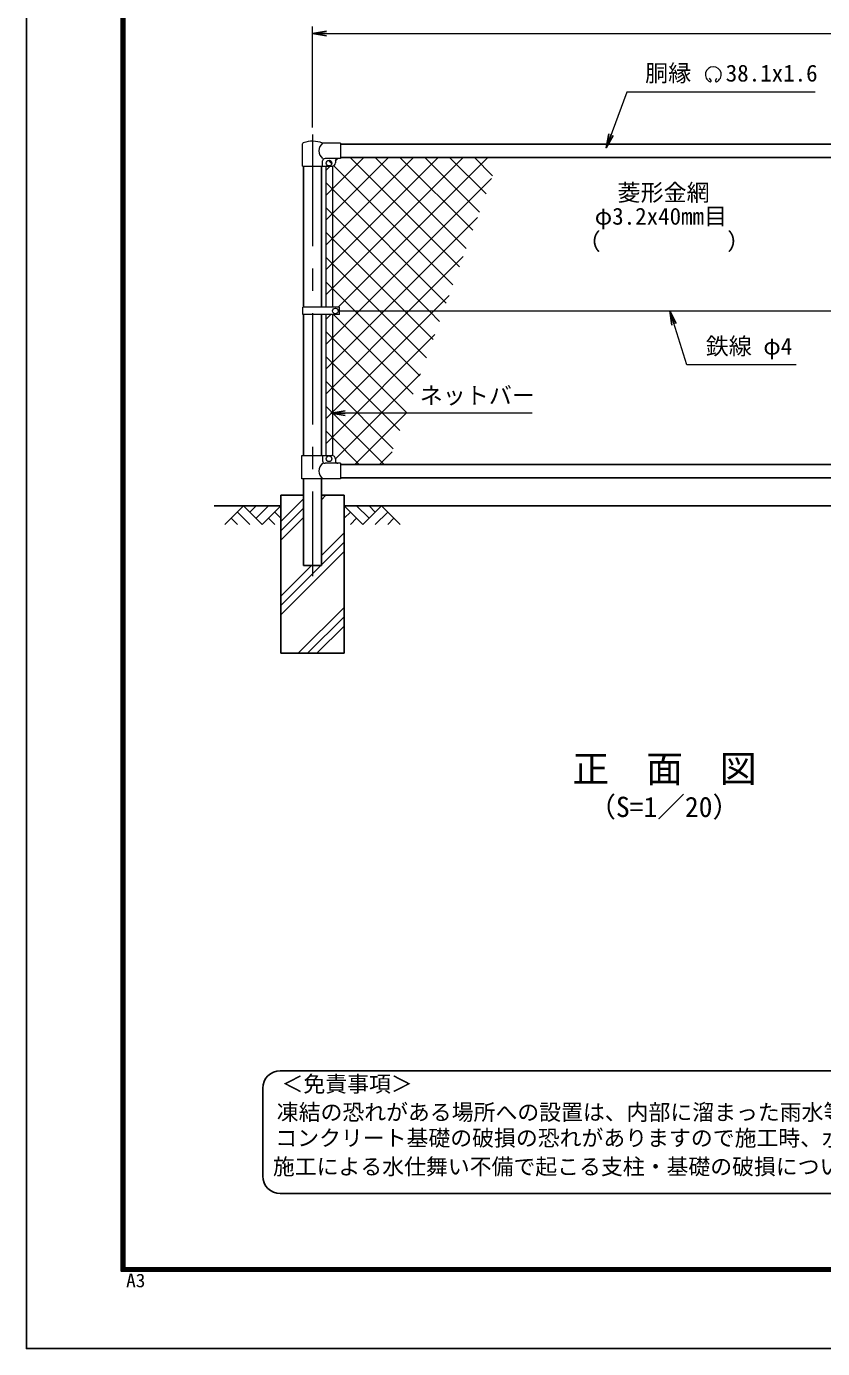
# Model space of a CAD drawing. Units: millimetres, scale not verified. Extents: x -4200 to 4200, y -2970 to 2970.
# Drawn here: x -4200 to -1932, y -2970 to 795 of the extents above; entities that cross this region are included whole.
import ezdxf
from ezdxf.enums import TextEntityAlignment as Align

# ---------------------------------------------------------------- set-up
doc = ezdxf.new("R2010")
doc.units = ezdxf.units.MM
doc.header["$LTSCALE"] = 10
doc.linetypes.add('USER1', pattern=[50.8, 31.75, -6.35, 6.35, -6.35])
for name, color, linetype, lineweight in [('0-0_D-TTL-TXT', 7, 'Continuous', 25), ('0-1_D-BMK', 2, 'USER1', 13), ('0-2_D-STR1', 1, 'Continuous', 25), ('0-3_D-STR-DIM', 7, 'Continuous', 13), ('0-6_D-BGD', 7, 'Continuous', 25), ('0-7_D-STR4', 7, 'Continuous', 25), ('0-8_D-DCR-HCH', 7, 'Continuous', 13), ('0-9_D-STR3', 3, 'Continuous', 13), ('0-A_D-STR2', 7, 'Continuous', 13), ('0-B_D-STR-TXT', 7, 'Continuous', 13), ('0-C_D-TTL', 7, 'Continuous', 25)]:
    doc.layers.add(name, color=color, linetype=linetype, lineweight=lineweight)
doc.layers.add('0-4_0', color=7, linetype='Continuous')
doc.styles.add('ＭＳ ゴシック', font='')
doc.styles.get('ＭＳ ゴシック').set_extended_font_data('MS Gothic')

# ---------------------------------------------------------------- blocks, each defined once
blk = doc.blocks.new('_Open')
at = {"layer": '0-4_0'}
blk.add_line((-10, 1.667), (0, 0), dxfattribs=at)
blk.add_lwpolyline([(-10, -1.667), (0, 0), (-10, 0)], dxfattribs=at)

msp = doc.modelspace()

# ---------------------------------------------------------------- linework, layer by layer
at = {"layer": '0-0_D-TTL-TXT', "color": 2}
for p, q in [((-1031.53, -2178.71), (-3477.07, -2178.71)), ((-3527.07, -2228.71), (-3527.07, -2478.71)), ((-3477.07, -2528.71), (-1031.53, -2528.71))]:
    msp.add_line(p, q, dxfattribs=at)
for centre, start, end in [((-3477.07, -2228.71), 90, 180), ((-3477.07, -2478.71), 180, 270)]:
    msp.add_arc(centre, 50, start, end, dxfattribs=at)
at = {"layer": '0-1_D-BMK'}
msp.add_line((-3384.97, 487.06), (-3384.97, -770), dxfattribs=at)
at = {"layer": '0-2_D-STR1'}
for p, q in [((-3304.97, 460), (-1464.97, 460)), ((-3304.97, 422), (-1464.97, 422)), ((-3410.37, 397), (-3410.37, -4.5)), ((-3359.57, 397), (-3359.57, -4.5)), ((-3410.37, -25.5), (-3410.37, -427)), ((-3359.57, -25.5), (-3359.57, -427)), ((-3304.97, -452), (-1464.97, -452)), ((-3410.37, -493), (-3410.37, -740)), ((-3359.57, -493), (-3359.57, -740)), ((-3304.97, -490), (-1464.97, -490)), ((-3359.57, -740), (-3410.37, -740))]:
    msp.add_line(p, q, dxfattribs=at)
at = {"layer": '0-3_D-STR-DIM'}
for p, q in [((-3384.97, 507.06), (-3384.97, 795)), ((-3344.97, 775), (-1424.97, 775))]:
    msp.add_line(p, q, dxfattribs=at)
at = {"layer": '0-6_D-BGD'}
for p, q in [((-3474.97, -570), (-3664.97, -570)), ((-1474.97, -570), (-3294.97, -570))]:
    msp.add_line(p, q, dxfattribs=at)
at = {"layer": '0-7_D-STR4'}
for p, q in [((-3474.97, -540), (-3474.97, -990)), ((-3410.37, -540), (-3474.97, -540)), ((-3294.97, -540), (-3359.57, -540)), ((-3294.97, -540), (-3294.97, -990)), ((-3294.97, -990), (-3474.97, -990))]:
    msp.add_line(p, q, dxfattribs=at)
at = {"layer": '0-8_D-DCR-HCH'}
for p, q in [((-3474.97, -615.1), (-3410.37, -550.5)), ((-3359.57, -552.74), (-3346.84, -540)), ((-3581.4, -570), (-3634.61, -623.21)), ((-3599.14, -587.74), (-3563.5, -623.21)), ((-3581.4, -570), (-3528.19, -623.21)), ((-3563.66, -587.74), (-3545.92, -570)), ((-3545.92, -605.47), (-3510.45, -570)), ((-3528.19, -623.21), (-3474.97, -570)), ((-3492.71, -587.74), (-3474.97, -605.39)), ((-3474.97, -641.62), (-3410.37, -577.02)), ((-3241.76, -623.21), (-3294.97, -570)), ((-3277.24, -587.74), (-3294.97, -605.39)), ((-3224.03, -605.47), (-3259.5, -570)), ((-3188.55, -570), (-3241.76, -623.21)), ((-3206.2, -587.83), (-3224.03, -570)), ((-3170.81, -587.74), (-3206.45, -623.21)), ((-3188.55, -570), (-3135.34, -623.21)), ((-3616.87, -605.47), (-3599.05, -623.21)), ((-3510.45, -605.47), (-3492.63, -623.21)), ((-3474.97, -668.14), (-3410.37, -603.54)), ((-3259.5, -605.47), (-3277.32, -623.21)), ((-3153.08, -605.47), (-3170.89, -623.21)), ((-3359.57, -711.83), (-3294.97, -647.23)), ((-3359.57, -738.35), (-3294.97, -673.75)), ((-3474.97, -880.27), (-3294.97, -700.27)), ((-3474.97, -853.75), (-3361.22, -740)), ((-3474.97, -827.23), (-3387.74, -740)), ((-3425.61, -990), (-3294.97, -859.37)), ((-3399.09, -990), (-3294.97, -885.88)), ((-3372.58, -990), (-3294.97, -912.4))]:
    msp.add_line(p, q, dxfattribs=at)
at = {"layer": '0-9_D-STR3'}
for p, q in [((-3413.52, 397), (-3413.52, 460.69)), ((-3304.97, 463), (-3356.42, 463)), ((-3304.97, 463), (-3304.97, 419)), ((-3304.97, 419), (-3349.42, 419)), ((-3413.52, 397), (-3356.42, 397)), ((-3356.42, 397), (-3356.42, 412)), ((-3356.42, 397), (-3329.97, 397)), ((-3347.47, 397), (-3347.47, -4.5)), ((-3328.47, 397), (-3328.47, -4.5)), ((-3319.97, 412), (-3319.97, 407)), ((-3412.47, -25.5), (-3412.47, -4.5)), ((-3307.98, -4.5), (-3412.47, -4.5)), ((-3307.98, -25.5), (-3412.47, -25.5)), ((-3347.47, -25.5), (-3347.47, -427)), ((-3328.47, -25.5), (-3328.47, -427.11)), ((-3307.98, -25.5), (-3307.98, -4.5)), ((-3307.98, -15), (-1467.47, -15)), ((-3415.92, -427), (-3329.97, -427)), ((-3415.92, -493), (-3415.92, -427)), ((-3356.42, -427), (-3356.42, -442)), ((-3304.97, -449), (-3349.42, -449)), ((-3319.97, -437), (-3319.97, -442)), ((-3304.97, -449), (-3304.97, -493)), ((-3304.97, -493), (-3415.92, -493))]:
    msp.add_line(p, q, dxfattribs=at)
for centre in [(-3337.97, 406), (-3319.98, -15), (-3337.97, -436)]:
    msp.add_circle(centre, 8, dxfattribs=at)
for centre, radius, start, end in [((-3410.22, 460.69), 3.3, 109.22051, 180), ((-3384.97, 388.27), 80, 69.0916, 109.22051), ((-3338.23, 441), 28.55, 129.59418, 230.40582), ((-3349.42, 412), 7, 90, 180), ((-3312.97, 412), 7, 90, 180), ((-3329.97, 407), 10, 270, 0), ((-3338.23, -471), 28.55, 129.59418, 230.40582), ((-3349.42, -442), 7, 180, 270), ((-3329.97, -437), 10, 0, 90), ((-3312.97, -442), 7, 180, 270)]:
    msp.add_arc(centre, radius, start, end, dxfattribs=at)
at = {"layer": '0-A_D-STR2'}
for p, q in [((-3328.47, 332.77), (-3239.25, 422)), ((-3328.47, 262.06), (-3168.54, 422)), ((-3328.47, 191.35), (-3097.83, 422)), ((-3328.47, 120.64), (-3027.12, 422)), ((-3328.47, 49.93), (-2956.4, 422)), ((-3320.68, 411.27), (-3312.96, 419)), ((-3312.2, -4.5), (-2885.69, 422)), ((-2966.28, 110.86), (-3277.42, 422)), ((-2947.41, 162.7), (-3206.71, 422)), ((-2928.54, 214.55), (-3136, 422)), ((-2909.67, 266.39), (-3065.28, 422)), ((-2890.8, 318.23), (-2994.57, 422)), ((-2871.93, 370.07), (-2923.86, 422)), ((-2853.07, 421.91), (-2853.15, 422)), ((-3347.47, 384.48), (-3334.4, 397.55)), ((-3330.23, 404.1), (-3339.88, 413.75)), ((-2985.15, 59.02), (-3324.68, 398.55)), ((-3251.98, -15), (-2874.81, 362.18)), ((-3347.47, 313.77), (-3328.47, 332.77)), ((-3328.47, 260.93), (-3347.47, 279.93)), ((-3347.47, 243.06), (-3328.47, 262.06)), ((-3052.55, -15), (-3328.47, 260.93)), ((-3181.27, -15), (-2915.27, 251)), ((-3328.47, 190.22), (-3347.47, 209.22)), ((-3347.47, 172.35), (-3328.47, 191.35)), ((-3123.26, -15), (-3328.47, 190.22)), ((-3328.47, 119.5), (-3347.47, 138.5)), ((-3347.47, 101.64), (-3328.47, 120.64)), ((-3193.97, -15), (-3328.47, 119.5)), ((-3110.56, -15), (-2955.74, 139.82)), ((-3328.47, 48.79), (-3347.47, 67.79)), ((-3347.47, 30.93), (-3328.47, 49.93)), ((-3264.68, -15), (-3328.47, 48.79)), ((-3039.85, -15), (-2996.2, 28.65)), ((-3345.89, -4.5), (-3347.47, -2.92)), ((-3347.47, -39.78), (-3333.19, -25.5)), ((-3328.47, -91.49), (-3251.98, -15)), ((-3328.47, -162.2), (-3181.27, -15)), ((-3328.47, -232.91), (-3110.56, -15)), ((-3328.47, -303.62), (-3039.85, -15)), ((-3098.36, -252.03), (-3324.89, -25.5)), ((-3079.49, -200.19), (-3264.68, -15)), ((-3060.62, -148.35), (-3193.97, -15)), ((-3041.75, -96.51), (-3123.26, -15)), ((-3022.89, -44.66), (-3052.55, -15)), ((-3328.47, -92.63), (-3347.47, -73.63)), ((-3347.47, -110.49), (-3328.47, -91.49)), ((-3117.23, -303.87), (-3328.47, -92.63)), ((-3328.47, -163.34), (-3347.47, -144.34)), ((-3347.47, -181.2), (-3328.47, -162.2)), ((-3136.1, -355.71), (-3328.47, -163.34)), ((-3328.47, -234.05), (-3347.47, -215.05)), ((-3320.01, -436.58), (-3077.13, -193.7)), ((-3347.47, -251.91), (-3328.47, -232.91)), ((-3154.97, -407.56), (-3328.47, -234.05)), ((-3328.47, -304.76), (-3347.47, -285.76)), ((-3347.47, -322.62), (-3328.47, -303.62)), ((-3181.23, -452), (-3328.47, -304.76)), ((-3264.72, -452), (-3117.59, -304.88)), ((-3328.47, -375.47), (-3347.47, -356.47)), ((-3251.94, -452), (-3328.47, -375.47)), ((-3194.01, -452), (-3158.06, -416.05))]:
    msp.add_line(p, q, dxfattribs=at)
for points in [[(-3004.02, 7.18), (-3328.47, 331.64), (-3347.47, 350.64)], [(-3347.47, -393.33), (-3328.47, -374.33), (-3036.67, -82.53)]]:
    msp.add_lwpolyline(points, dxfattribs=at)
at = {"layer": '0-B_D-STR-TXT'}
for p, q in [((-2249.66, 640.87), (-2253.8, 648.05)), ((-2237.17, 640.87), (-2233.03, 648.05)), ((-2759.1, -306.09), (-3330.22, -306.09))]:
    msp.add_line(p, q, dxfattribs=at)
for points in [[(-1953.16, 608), (-2489.46, 608), (-2548.1, 451.43)], [(-2007.31, -168.63), (-2318.64, -168.63), (-2366.73, -16.91)]]:
    msp.add_lwpolyline(points, dxfattribs=at)
for centre, radius, start, end in [((-2243.41, 658.04), 22.5, 294.32478, 245.67522), ((-2251.71, 639.63), 2.37, 245.67522, 30), ((-2235.12, 639.63), 2.37, 150, 294.32478)]:
    msp.add_arc(centre, radius, start, end, dxfattribs=at)
at = {"layer": '0-C_D-TTL', "color": 2}
msp.add_lwpolyline([(-4200, 2970), (4200, 2970), (4200, -2970), (-4200, -2970)], close=True, dxfattribs=at)
at = {"layer": '0-C_D-TTL'}
for points in [[(-3930, 2750), (3930, 2750), (3930, -2750), (-3930, -2750)], [(-3927.5, 2747.5), (3927.5, 2747.5), (3927.5, -2747.5), (-3927.5, -2747.5)], [(-3925, 2745), (3925, 2745), (3925, -2745), (-3925, -2745)], [(-3922.5, 2742.5), (3922.5, 2742.5), (3922.5, -2742.5), (-3922.5, -2742.5)], [(-3920, 2740), (3920, 2740), (3920, -2740), (-3920, -2740)]]:
    msp.add_lwpolyline(points, close=True, dxfattribs=at)

# ---------------------------------------------------------------- block references
at = {"layer": '0-3_D-STR-DIM', "xscale": 4, "yscale": 4, "rotation": 180}
msp.add_blockref('_Open', (-3384.97, 775), dxfattribs=at)
at = {"layer": '0-B_D-STR-TXT', "xscale": 4, "yscale": 4}
for p, rotation in [((-2548.8, 449.56), 249.46512), ((-2367.34, -15), 107.58773), ((-3332.22, -306.09), 180)]:
    msp.add_blockref('_Open', p, dxfattribs=dict(at, rotation=rotation))

# ---------------------------------------------------------------- texts
at = {"layer": '0-0_D-TTL-TXT', "style": 'ＭＳ ゴシック'}
for s, height, p in [('正\u3000面\u3000図', 76.97, (-2644.87, -1380.39)), ('（S=1／20）', 57.7, (-2599.39, -1473.59)), ('＜免責事項＞ \u3000\u3000', 45.67, (-3473.37, -2252.89)), ('凍結の恐れがある場所への設置は、内部に溜まった雨水等の凍結融解により支柱の破損や', 45.67, (-3486.89, -2333.38)), ('コンクリート基礎の破損の恐れがありますので施工時、水仕舞いを行ってください。', 45.67, (-3491, -2406.81)), ('施工による水仕舞い不備で起こる支柱・基礎の破損について当社は責任を負いかねます。 ', 45.67, (-3498, -2488.3))]:
    msp.add_text(s, height=height, dxfattribs=at).set_placement(p, align=Align.BOTTOM_LEFT)
at = {"layer": '0-B_D-STR-TXT', "style": 'ＭＳ ゴシック'}
for s, p in [('胴縁 \u300038.1x1.6', (-2437.52, 623.78)), ('菱形金網', (-2516.17, 283.8)), ('φ3.2x40mm目', (-2581.15, 216.21)), ('（\u3000\u3000   \u3000\u3000）', (-2629.88, 144.56)), ('鉄線 φ4', (-2264.92, -153.76)), ('ネットバー', (-3079.66, -294.14))]:
    msp.add_text(s, height=48.09, dxfattribs=at).set_placement(p, align=Align.BOTTOM_LEFT)
at = {"layer": '0-C_D-TTL', "style": 'ＭＳ ゴシック', "width": 1.05}
msp.add_text('A3', height=38.48, dxfattribs=at).set_placement((-3916.09, -2806.81), align=Align.BOTTOM_LEFT)

doc.saveas('drawing.dxf')
